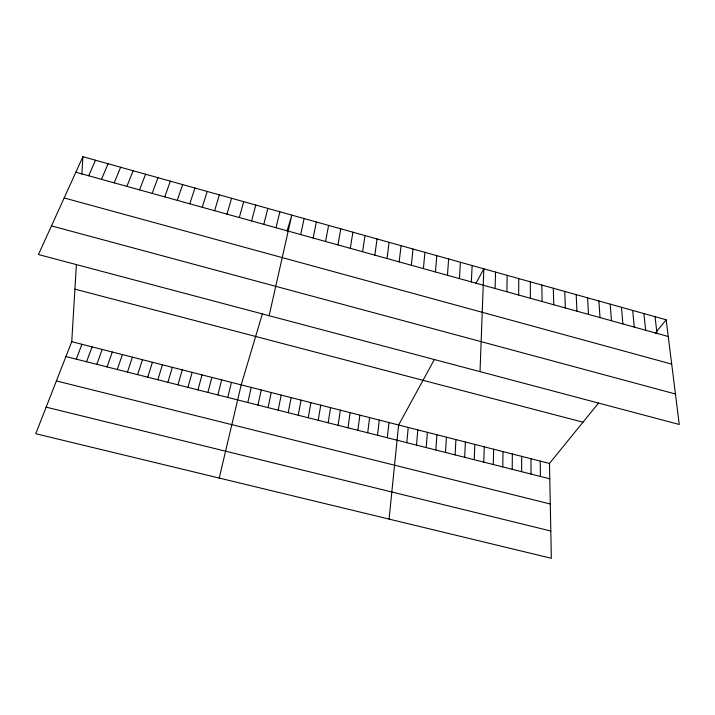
<?xml version="1.0" encoding="UTF-8"?>
<svg xmlns="http://www.w3.org/2000/svg" width="715" height="715" viewBox="0 0 715 715"><rect width="100%" height="100%" fill="white"/><g stroke="black" fill="none" stroke-linecap="round" stroke-linejoin="round"><path stroke-width="1.07" d="M521.637 471.694L521.673 456.358M518.67 295.027L518.759 278.573M512.208 469.308L512.351 453.98M506.899 291.756L507.158 275.329M502.752 466.922L503.011 451.603M493.27 464.527L493.645 449.217M495.093 288.485L495.522 272.075M483.769 462.122L484.252 446.821M480.024 371.639L483.858 268.813L475.904 283.39M474.233 459.709L474.832 444.426M464.678 457.296L465.394 442.013M471.355 281.898L472.141 265.542M455.098 454.874L455.929 439.6M459.432 278.591L460.397 262.253M598.5 403.099L549.477 463.445L551.354 558.299L35.75 433.728L71.75 341.69L76.389 264.648M81.841 174.246L82.904 156.701L666.157 319.793L679.25 424.469L38.467 254.549L82.904 156.701M445.49 452.443L446.437 437.187M435.855 450.012L436.928 434.756M447.465 275.275L448.609 258.955M426.203 447.572L427.382 432.325M435.453 271.941L436.785 255.657M416.514 445.123L417.819 429.894M423.405 268.608L424.925 252.332M406.808 442.674L408.229 427.445M389.076 519.099L398.613 424.996L434.327 359.565M411.322 265.256L413.02 249.008M387.307 437.741L388.969 422.538M399.193 261.887L401.079 245.665M377.52 435.265L379.299 420.071M367.707 432.79L369.61 417.605M387.03 258.517L389.094 242.314M357.858 430.305L359.886 415.129M374.821 255.13L377.073 238.953M347.991 427.811L350.144 412.644M338.097 425.309L340.376 410.151M362.568 251.734L365.016 235.584M328.176 422.797L330.571 407.657M350.279 248.319L352.915 232.196M318.229 420.286L320.749 405.155M337.945 244.905L340.778 228.809M308.254 417.766L310.9 402.643M298.253 415.236L301.024 400.123M325.575 241.473L328.596 225.404M288.225 412.698L291.121 397.603M313.152 238.032L316.37 221.981M278.162 410.16L281.192 395.064M268.08 407.613L271.235 392.535M300.702 234.574L304.107 218.549M257.972 405.056L261.252 389.988M269.117 315.708L291.809 215.117L287.064 231.025M247.828 402.491L251.242 387.432M219.237 478.058L241.205 384.876L262.342 313.957M276.035 227.736L279.833 211.765M227.772 397.424L231.454 382.391M263.835 224.349L267.83 208.405M217.861 394.921L221.668 379.897M207.922 392.41L211.855 377.395M251.591 220.953L255.782 205.035M197.957 389.89L202.023 374.892M239.31 217.548L243.69 201.657M187.965 387.36L192.156 372.372M226.986 214.134L231.571 198.27M177.946 384.831L182.271 369.852M167.9 382.293L172.351 367.331M214.625 210.702L219.398 194.864M157.827 379.745L162.412 364.793M147.728 377.198L152.447 362.255M202.22 207.261L207.198 191.45M137.602 374.633L142.455 359.708M189.77 203.811L194.954 188.027M127.449 372.068L132.436 357.151M177.284 200.343L182.665 184.595M117.269 369.494L122.39 354.595M107.062 366.92L112.318 352.021M164.754 196.875L170.34 181.145M96.82 364.328L102.209 349.447M152.179 193.39L157.97 177.686M86.56 361.736L92.083 346.873M76.264 359.136L81.93 344.281M139.568 189.886L145.565 174.219M126.904 186.374L133.115 170.733M114.212 182.852L120.621 167.247M101.467 179.322L108.09 163.744M88.678 175.774L95.515 160.223M655.235 333.235L666.157 319.793M46.144 407.148L550.818 531.013M56.405 380.925L550.282 504.003M65.941 356.526L549.781 478.809M71.75 341.69L549.477 463.445M74.914 289.137L582.984 422.199M51.471 225.904L675.443 393.992M64.171 197.948L671.707 364.123M75.853 172.217L668.248 336.506M655.038 316.682L656.969 333.378M643.875 313.563L645.645 330.232M632.686 310.435L634.285 327.086M621.451 307.289L622.899 323.931M610.19 304.143L611.468 320.758M598.893 300.979L600.001 317.576M587.551 297.806L588.499 314.385M576.174 294.634L576.951 311.186M564.77 291.443L565.368 307.977M553.321 288.234L553.759 304.751M541.836 285.026L542.104 301.524M540.236 461.095L540.424 476.44M530.316 281.808L530.405 298.28M530.968 458.726L531.048 474.072"/></g></svg>
